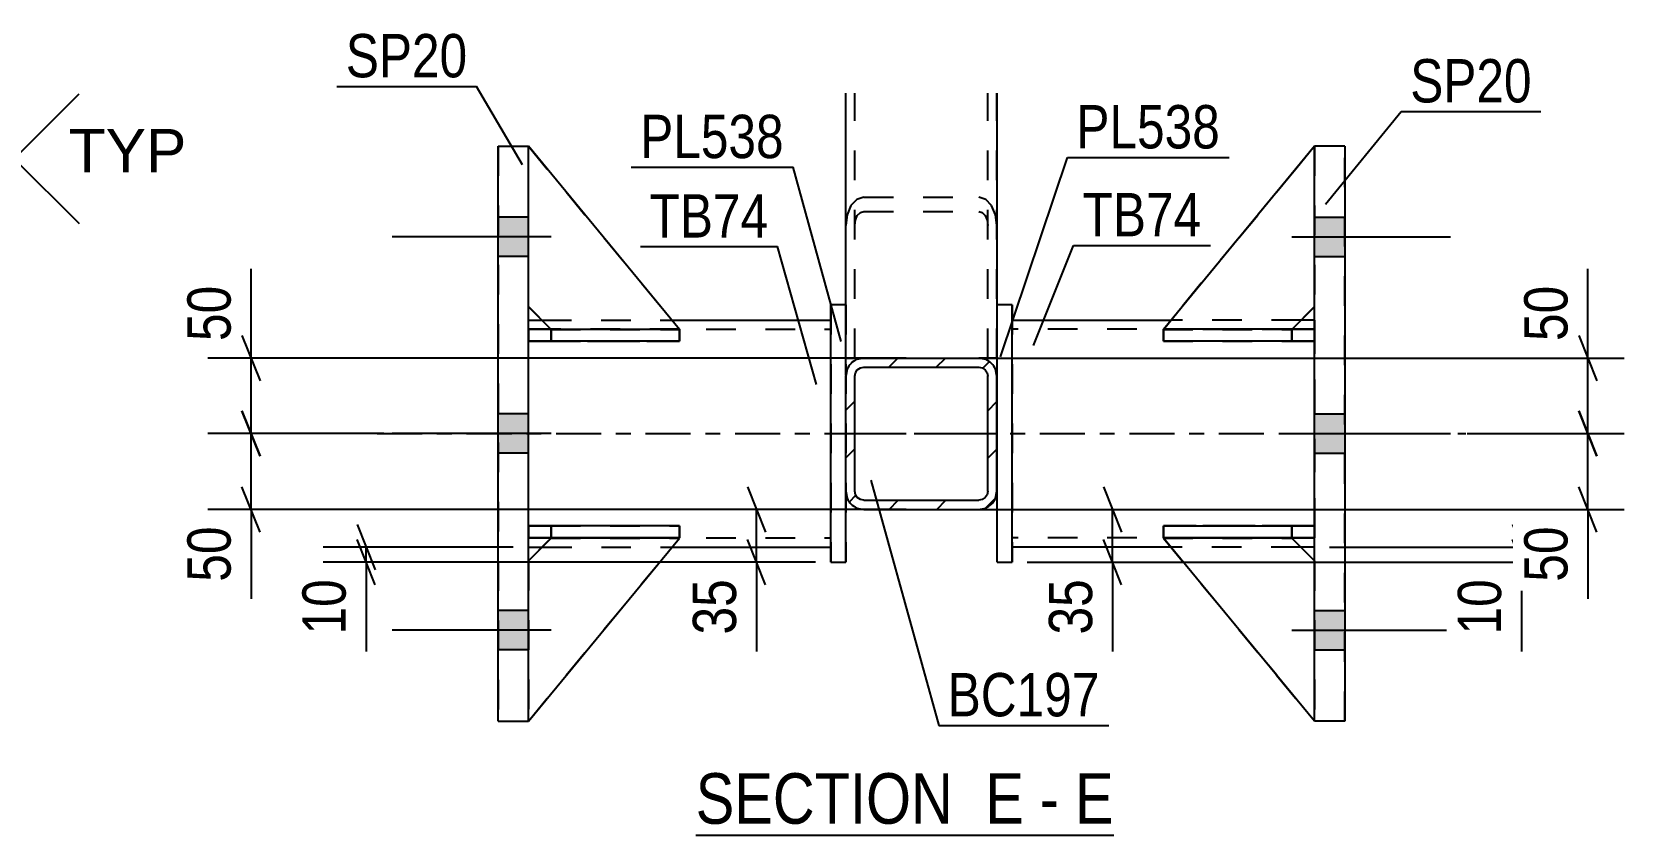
# Model space of a CAD drawing. Header units: millimetres. Extents: x 0 to 841, y 0 to 594.
# Drawn here: x 175.5 to 280.8, y 155.9 to 209 of the extents above; entities that cross this region are included whole.
import ezdxf

# ---------------------------------------------------------------- set-up
doc = ezdxf.new("R2010")
doc.units = ezdxf.units.MM
doc.linetypes.add('DXK_LINE_DOT2', pattern=[3.9198, 1.9599, -1.9599])
doc.linetypes.add('DXK_LINE_DOT3', pattern=[5.9187, 2.979, -0.9799, 0.9799, -0.9799])
doc.styles.add('Arial', font='ARIAL.TTF', dxfattribs={"height": 0.2})
doc.styles.add('Arial Narrow', font='ARIALN.TTF', dxfattribs={"height": 0.2})

# ---------------------------------------------------------------- blocks, each defined once
blk = doc.blocks.new('Unknown-318893340-15 - 1250')
at = {"color": 6, "linetype": 'Continuous'}
blk.add_line((219.39, 155.94), (247.04, 155.94), dxfattribs=at)
at = {"color": 0, "linetype": 'Continuous'}
for points in [[(237.5, 156.69), (237.5, 160.19), (219.39, 160.19), (219.39, 156.69)], [(241.1, 156.69), (241.1, 160.19), (238.55, 160.19), (238.55, 156.69)], [(243.43, 156.69), (243.43, 160.19), (242.15, 160.19), (242.15, 156.69)], [(247.04, 156.69), (247.04, 160.19), (244.48, 160.19), (244.48, 156.69)]]:
    blk.add_wipeout(points, dxfattribs=at)
at = {"color": 7, "linetype": 'Continuous', "style": 'Arial Narrow'}
for s, p in [('SECTION ', (219.39, 156.69)), ('E', (238.55, 156.69)), ('E', (244.48, 156.69)), ('-', (242.15, 156.69))]:
    blk.add_text(s, height=3.34, dxfattribs=at).set_placement(p)
blk = doc.blocks.new('Part-318893340-1259 - 1250')
at = {"color": 7, "linetype": 'DXK_LINE_DOT2'}
for p, q in [((208.32, 189.38), (209.82, 189.38)), ((218.32, 189.38), (208.32, 189.38)), ((208.32, 189.38), (208.32, 189.38)), ((208.32, 189.38), (208.32, 188.58)), ((208.32, 189.38), (208.32, 188.58)), ((209.82, 188.58), (208.32, 188.58)), ((208.32, 188.58), (218.32, 188.58)), ((208.32, 188.58), (208.32, 188.58)), ((209.82, 189.38), (218.32, 189.38)), ((209.82, 189.38), (209.82, 188.58)), ((218.32, 188.58), (209.82, 188.58)), ((218.32, 189.38), (218.32, 188.58))]:
    blk.add_line(p, q, dxfattribs=at)
blk = doc.blocks.new('Part-318893340-1438 - 1250')
at = {"color": 2, "linetype": 'Continuous'}
for p, q in [((240.32, 189.98), (250.82, 189.98)), ((260.32, 189.98), (259.43, 189.98)), ((250.81, 174.98), (240.32, 174.98)), ((260.32, 174.98), (259.41, 174.98))]:
    blk.add_line(p, q, dxfattribs=at)
at = {"color": 7, "linetype": 'DXK_LINE_DOT2'}
for p, q in [((240.32, 174.98), (240.32, 189.98)), ((259.43, 189.98), (250.82, 189.98)), ((260.32, 189.98), (260.32, 174.98)), ((260.32, 189.38), (240.32, 189.38)), ((260.32, 175.58), (240.32, 175.58)), ((259.41, 174.98), (250.81, 174.98))]:
    blk.add_line(p, q, dxfattribs=at)
at = {"color": 7, "linetype": 'DXK_LINE_DOT3'}
blk.add_line((230.32, 182.48), (270.32, 182.48), dxfattribs=at)
blk = doc.blocks.new('Part-318893340-1253 - 1250')
at = {"color": 2, "linetype": 'Continuous'}
for p, q in [((250.33, 189.38), (250.32, 189.38)), ((250.32, 189.38), (250.32, 188.58)), ((260.32, 188.58), (250.32, 188.58)), ((260.32, 189.38), (251.57, 189.38)), ((260.32, 189.38), (260.32, 189.38)), ((260.32, 189.38), (260.32, 188.58)), ((260.32, 188.58), (260.32, 188.58))]:
    blk.add_line(p, q, dxfattribs=at)
at = {"color": 7, "linetype": 'DXK_LINE_DOT2'}
for p, q in [((250.32, 188.58), (258.82, 188.58)), ((251.57, 189.38), (250.33, 189.38)), ((258.82, 189.38), (250.33, 189.38)), ((258.82, 189.38), (260.32, 189.38)), ((258.82, 189.38), (258.82, 188.58)), ((258.82, 188.58), (260.32, 188.58)), ((260.32, 189.38), (260.32, 188.58))]:
    blk.add_line(p, q, dxfattribs=at)
blk = doc.blocks.new('Part-318893340-1254 - 1250')
at = {"color": 2, "linetype": 'Continuous'}
for p, q in [((209.82, 175.57), (208.32, 174.07)), ((208.32, 163.48), (218.32, 175.57)), ((218.32, 175.57), (209.82, 175.57)), ((209.82, 175.57), (209.82, 175.57)), ((218.32, 175.57), (218.32, 175.57))]:
    blk.add_line(p, q, dxfattribs=at)
at = {"color": 7, "linetype": 'DXK_LINE_DOT2'}
for p, q in [((208.32, 174.07), (209.82, 175.57)), ((208.32, 163.48), (218.32, 175.57)), ((209.82, 175.57), (218.32, 175.57)), ((208.32, 174.07), (208.32, 163.48))]:
    blk.add_line(p, q, dxfattribs=at)
blk = doc.blocks.new('Bolt-318893340-1368 - 1250')
at = {"linetype": 'Continuous'}
for points in [[(262.32, 194.18), (262.32, 196.78), (260.32, 196.78), (260.32, 194.18)], [(262.32, 194.18), (262.32, 196.78), (260.32, 196.78), (260.32, 194.18)], [(262.32, 194.18), (262.32, 196.78), (260.32, 196.78), (260.32, 194.18)], [(262.32, 181.18), (262.32, 183.78), (260.32, 183.78), (260.32, 181.18)], [(262.32, 181.18), (262.32, 183.78), (260.32, 183.78), (260.32, 181.18)], [(262.32, 168.18), (262.32, 170.78), (260.32, 170.78), (260.32, 168.18)], [(262.32, 168.18), (262.32, 170.78), (260.32, 170.78), (260.32, 168.18)], [(262.32, 168.18), (262.32, 170.78), (260.32, 170.78), (260.32, 168.18)]]:
    blk.add_hatch(color=1, dxfattribs=at).paths.add_polyline_path(points)
at = {"color": 1, "linetype": 'Continuous'}
for p, q in [((260.32, 196.78), (262.32, 196.78)), ((260.32, 196.78), (262.32, 196.78)), ((260.32, 196.78), (262.32, 196.78)), ((258.82, 195.48), (269.32, 195.48)), ((258.82, 195.48), (269.32, 195.48)), ((258.82, 195.48), (269.32, 195.48)), ((260.32, 194.18), (262.32, 194.18)), ((260.32, 194.18), (262.32, 194.18)), ((260.32, 194.18), (262.32, 194.18)), ((260.32, 183.78), (262.32, 183.78)), ((260.32, 183.78), (262.32, 183.78)), ((258.82, 182.48), (269.32, 182.48)), ((258.82, 182.48), (269.32, 182.48)), ((260.32, 181.18), (262.32, 181.18)), ((260.32, 181.18), (262.32, 181.18)), ((260.32, 170.78), (262.32, 170.78)), ((260.32, 170.78), (262.32, 170.78)), ((260.32, 170.78), (262.32, 170.78)), ((258.82, 169.48), (269.32, 169.48)), ((258.82, 169.48), (269.32, 169.48)), ((258.82, 169.48), (269.32, 169.48)), ((260.32, 168.18), (262.32, 168.18)), ((260.32, 168.18), (262.32, 168.18)), ((260.32, 168.18), (262.32, 168.18))]:
    blk.add_line(p, q, dxfattribs=at)
blk = doc.blocks.new('Part-318893340-1255 - 1250')
at = {"color": 7, "linetype": 'DXK_LINE_DOT2'}
for p, q in [((209.82, 175.57), (208.32, 174.07)), ((208.32, 163.48), (218.32, 175.57)), ((208.32, 174.07), (209.82, 175.57)), ((208.32, 163.48), (218.32, 175.57)), ((218.32, 175.57), (209.82, 175.57)), ((209.82, 175.57), (209.82, 175.57)), ((209.82, 175.57), (218.32, 175.57)), ((218.32, 175.57), (218.32, 175.57)), ((208.32, 174.07), (208.32, 163.48))]:
    blk.add_line(p, q, dxfattribs=at)
blk = doc.blocks.new('Part-318893340-1256 - 1250')
at = {"color": 2, "linetype": 'Continuous'}
for p, q in [((218.32, 189.37), (208.32, 201.48)), ((209.81, 189.38), (208.32, 190.87)), ((217.07, 189.37), (218.32, 189.37)), ((218.32, 189.37), (218.32, 189.37))]:
    blk.add_line(p, q, dxfattribs=at)
at = {"color": 7, "linetype": 'DXK_LINE_DOT2'}
for p, q in [((208.32, 190.87), (208.32, 201.48)), ((208.32, 201.48), (218.32, 189.37)), ((209.82, 189.37), (208.32, 190.87)), ((209.82, 189.37), (209.81, 189.38)), ((218.32, 189.37), (209.82, 189.37)), ((209.82, 189.37), (209.82, 189.37)), ((209.82, 189.37), (217.07, 189.37))]:
    blk.add_line(p, q, dxfattribs=at)
blk = doc.blocks.new('Part-318893340-1257 - 1250')
at = {"color": 7, "linetype": 'DXK_LINE_DOT2'}
for p, q in [((208.32, 190.87), (208.32, 201.48)), ((208.32, 201.48), (218.32, 189.37)), ((208.32, 201.48), (218.32, 189.37)), ((209.82, 189.37), (208.32, 190.87)), ((209.82, 189.37), (208.32, 190.87)), ((218.32, 189.37), (209.82, 189.37)), ((209.82, 189.37), (209.82, 189.37)), ((209.82, 189.37), (218.32, 189.37)), ((218.32, 189.37), (218.32, 189.37))]:
    blk.add_line(p, q, dxfattribs=at)
blk = doc.blocks.new('Part-318893340-1457 - 1250')
at = {"linetype": 'Continuous'}
h = blk.add_hatch(dxfattribs=at)
h.set_pattern_fill('', scale=0.7, style=0, pattern_type=0)
h.set_pattern_definition([(45, (238.566, 177.5618), (-1.57154, 1.57154), [])])
h.paths.add_polyline_path([(238.11, 177.47), (238.57, 177.56), (238.96, 177.82), (239.22, 178.21), (239.31, 178.67), (239.31, 186.27), (239.22, 186.73), (238.96, 187.12), (238.57, 187.38), (238.11, 187.47), (230.51, 187.47), (230.05, 187.38), (229.66, 187.12), (229.4, 186.73), (229.31, 186.27), (229.31, 178.67), (229.4, 178.21), (229.66, 177.82), (230.05, 177.56), (230.51, 177.47)])
h.paths.add_polyline_path([(230.51, 178.07), (230.28, 178.12), (230.08, 178.25), (229.95, 178.44), (229.91, 178.67), (229.91, 186.27), (229.95, 186.5), (230.08, 186.69), (230.28, 186.82), (230.51, 186.87), (238.11, 186.87), (238.34, 186.82), (238.53, 186.69), (238.66, 186.5), (238.71, 186.27), (238.71, 178.67), (238.66, 178.44), (238.53, 178.25), (238.34, 178.12), (238.11, 178.07)])
at = {"color": 2, "linetype": 'Continuous'}
for p, q in [((230.51, 187.47), (230.05, 187.38)), ((230.51, 187.47), (238.11, 187.47)), ((238.57, 187.38), (238.11, 187.47)), ((229.4, 186.73), (229.31, 186.27)), ((229.91, 186.27), (229.95, 186.5)), ((229.95, 186.5), (230.08, 186.69)), ((230.08, 186.69), (230.28, 186.82)), ((230.28, 186.82), (230.51, 186.87)), ((230.51, 186.87), (238.11, 186.87)), ((238.11, 186.87), (238.34, 186.82)), ((238.34, 186.82), (238.53, 186.69)), ((238.53, 186.69), (238.66, 186.5)), ((238.66, 186.5), (238.71, 186.27)), ((239.31, 186.27), (239.22, 186.73)), ((229.31, 178.67), (229.31, 186.27)), ((229.91, 178.67), (229.91, 186.27)), ((238.71, 178.67), (238.71, 186.27)), ((239.31, 178.67), (239.31, 186.27)), ((229.31, 178.67), (229.4, 178.21)), ((229.95, 178.44), (229.91, 178.67)), ((230.08, 178.25), (229.95, 178.44)), ((230.28, 178.12), (230.08, 178.25)), ((230.51, 178.07), (230.28, 178.12)), ((230.51, 178.07), (238.11, 178.07)), ((238.34, 178.12), (238.11, 178.07)), ((238.53, 178.25), (238.34, 178.12)), ((238.66, 178.44), (238.53, 178.25)), ((238.71, 178.67), (238.66, 178.44)), ((239.22, 178.21), (239.31, 178.67)), ((230.05, 177.56), (230.51, 177.47)), ((230.51, 177.47), (238.11, 177.47)), ((238.11, 177.47), (238.57, 177.56))]:
    blk.add_line(p, q, dxfattribs=at)
at = {"color": 7, "linetype": 'DXK_LINE_DOT3'}
blk.add_line((234.31, 182.47), (234.31, 182.47), dxfattribs=at)
at = {"color": 2, "linetype": 'Continuous'}
for centre, start, end in [((230.51, 186.27), 112.5, 157.5), ((238.11, 186.27), 22.5, 67.5), ((230.51, 178.67), 202.5, 247.5), ((238.11, 178.67), 292.5, 337.5)]:
    blk.add_arc(centre, 1.2, start, end, dxfattribs=at)
blk = doc.blocks.new('Part-318893340-1393 - 1250')
at = {"color": 7, "linetype": 'DXK_LINE_DOT2'}
for p, q in [((250.32, 188.58), (250.32, 189.38)), ((250.32, 189.38), (258.82, 189.38)), ((260.32, 189.38), (250.32, 189.38)), ((258.82, 188.58), (250.32, 188.58)), ((250.32, 188.58), (260.32, 188.58)), ((258.82, 188.58), (258.82, 189.38)), ((258.82, 189.38), (260.32, 189.38)), ((260.32, 188.58), (258.82, 188.58)), ((260.32, 188.58), (260.32, 189.38)), ((260.32, 188.58), (260.32, 189.38)), ((260.32, 189.38), (260.32, 189.38)), ((260.32, 188.58), (260.32, 188.58))]:
    blk.add_line(p, q, dxfattribs=at)
blk = doc.blocks.new('Part-318893340-1258 - 1250')
at = {"color": 7, "linetype": 'DXK_LINE_DOT2'}
for p, q in [((208.32, 176.38), (209.82, 176.38)), ((218.32, 176.38), (208.32, 176.38)), ((208.32, 176.38), (208.32, 176.38)), ((208.32, 176.38), (208.32, 175.58)), ((208.32, 176.38), (208.32, 175.58)), ((209.82, 176.38), (218.32, 176.38)), ((209.82, 176.38), (209.82, 175.58)), ((218.32, 176.38), (218.32, 175.58)), ((209.82, 175.58), (208.32, 175.58)), ((208.32, 175.58), (218.32, 175.58)), ((208.32, 175.58), (208.32, 175.58)), ((218.32, 175.58), (209.82, 175.58))]:
    blk.add_line(p, q, dxfattribs=at)
blk = doc.blocks.new('Part-318893340-1260 - 1250')
at = {"color": 2, "linetype": 'Continuous'}
for p, q in [((208.32, 175.58), (208.32, 176.38)), ((218.32, 176.38), (208.32, 176.38)), ((218.32, 175.58), (218.32, 176.38)), ((218.32, 175.58), (208.32, 175.58)), ((208.32, 175.58), (208.32, 175.58))]:
    blk.add_line(p, q, dxfattribs=at)
at = {"color": 7, "linetype": 'DXK_LINE_DOT2'}
for p, q in [((209.82, 176.38), (208.32, 176.38)), ((209.82, 175.58), (209.82, 176.38)), ((218.32, 176.38), (209.82, 176.38)), ((208.32, 175.58), (209.82, 175.58)), ((209.82, 175.58), (218.32, 175.58))]:
    blk.add_line(p, q, dxfattribs=at)
blk = doc.blocks.new('Part-318893340-1261 - 1250')
at = {"color": 2, "linetype": 'Continuous'}
for p, q in [((208.32, 188.58), (208.32, 189.38)), ((208.32, 189.38), (217.07, 189.38)), ((218.32, 188.58), (208.32, 188.58)), ((208.32, 188.58), (208.32, 188.58)), ((218.32, 189.38), (218.31, 189.38)), ((218.32, 188.58), (218.32, 189.38))]:
    blk.add_line(p, q, dxfattribs=at)
at = {"color": 7, "linetype": 'DXK_LINE_DOT2'}
for p, q in [((209.82, 189.38), (208.32, 189.38)), ((208.32, 188.58), (209.82, 188.58)), ((209.82, 188.58), (209.82, 189.38)), ((209.82, 189.38), (218.31, 189.38)), ((209.82, 188.58), (218.32, 188.58))]:
    blk.add_line(p, q, dxfattribs=at)
blk = doc.blocks.new('Part-318893340-1398 - 1250')
at = {"color": 2, "linetype": 'Continuous'}
for p, q in [((250.32, 175.57), (250.32, 175.57)), ((258.82, 175.57), (250.32, 175.57)), ((260.32, 163.48), (250.32, 175.57)), ((258.82, 175.57), (258.82, 175.57)), ((258.82, 175.57), (260.32, 174.07))]:
    blk.add_line(p, q, dxfattribs=at)
at = {"color": 7, "linetype": 'DXK_LINE_DOT2'}
for p, q in [((250.32, 175.57), (258.82, 175.57)), ((260.32, 163.48), (250.32, 175.57)), ((258.82, 175.57), (260.32, 174.07)), ((260.32, 174.07), (260.32, 163.48))]:
    blk.add_line(p, q, dxfattribs=at)
blk = doc.blocks.new('Part-318893340-1277 - 1250')
at = {"color": 2, "linetype": 'Continuous'}
for p, q in [((262.32, 201.48), (260.32, 201.48)), ((260.32, 163.48), (260.32, 201.48)), ((262.32, 201.48), (262.32, 163.48)), ((262.32, 163.48), (260.32, 163.48))]:
    blk.add_line(p, q, dxfattribs=at)
at = {"color": 7, "linetype": 'DXK_LINE_DOT2'}
for p, q in [((260.32, 201.48), (260.32, 163.48)), ((262.32, 163.48), (262.32, 201.48))]:
    blk.add_line(p, q, dxfattribs=at)
blk = doc.blocks.new('Part-318893340-1413 - 1250')
at = {"color": 2, "linetype": 'Continuous'}
for p, q in [((208.32, 189.98), (209.21, 189.98)), ((217.82, 189.98), (228.32, 189.98)), ((208.32, 174.98), (209.23, 174.98)), ((217.83, 174.98), (228.32, 174.98))]:
    blk.add_line(p, q, dxfattribs=at)
at = {"color": 7, "linetype": 'DXK_LINE_DOT2'}
for p, q in [((208.32, 174.98), (208.32, 189.98)), ((209.21, 189.98), (217.82, 189.98)), ((228.32, 174.98), (228.32, 189.98)), ((208.32, 189.38), (228.32, 189.38)), ((208.32, 175.58), (228.32, 175.58)), ((209.23, 174.98), (217.83, 174.98))]:
    blk.add_line(p, q, dxfattribs=at)
at = {"color": 7, "linetype": 'DXK_LINE_DOT3'}
blk.add_line((198.32, 182.48), (238.32, 182.48), dxfattribs=at)
blk = doc.blocks.new('Part-318893340-1282 - 1250')
at = {"color": 2, "linetype": 'Continuous'}
for p, q in [((206.32, 201.48), (206.32, 201.48)), ((206.32, 201.48), (208.32, 201.48)), ((206.32, 163.48), (206.32, 201.48)), ((208.32, 163.48), (208.32, 201.48)), ((206.32, 163.48), (206.32, 163.48)), ((206.32, 163.48), (208.32, 163.48))]:
    blk.add_line(p, q, dxfattribs=at)
at = {"color": 7, "linetype": 'DXK_LINE_DOT2'}
for p, q in [((206.32, 201.48), (206.32, 163.48)), ((208.32, 163.48), (208.32, 201.48))]:
    blk.add_line(p, q, dxfattribs=at)
blk = doc.blocks.new('Bolt-318893340-1367 - 1250')
at = {"linetype": 'Continuous'}
for points in [[(208.32, 194.18), (208.32, 196.78), (206.32, 196.78), (206.32, 194.18)], [(208.32, 194.18), (208.32, 196.78), (206.32, 196.78), (206.32, 194.18)], [(208.32, 194.18), (208.32, 196.78), (206.32, 196.78), (206.32, 194.18)], [(208.32, 181.18), (208.32, 183.78), (206.32, 183.78), (206.32, 181.18)], [(208.32, 181.18), (208.32, 183.78), (206.32, 183.78), (206.32, 181.18)], [(208.32, 168.18), (208.32, 170.78), (206.32, 170.78), (206.32, 168.18)], [(208.32, 168.18), (208.32, 170.78), (206.32, 170.78), (206.32, 168.18)], [(208.32, 168.18), (208.32, 170.78), (206.32, 170.78), (206.32, 168.18)]]:
    blk.add_hatch(color=1, dxfattribs=at).paths.add_polyline_path(points)
at = {"color": 1, "linetype": 'Continuous'}
for p, q in [((208.32, 196.78), (206.32, 196.78)), ((208.32, 196.78), (206.32, 196.78)), ((208.32, 196.78), (206.32, 196.78)), ((209.82, 195.48), (199.32, 195.48)), ((209.82, 195.48), (199.32, 195.48)), ((209.82, 195.48), (199.32, 195.48)), ((208.32, 194.18), (206.32, 194.18)), ((208.32, 194.18), (206.32, 194.18)), ((208.32, 194.18), (206.32, 194.18)), ((208.32, 183.78), (206.32, 183.78)), ((208.32, 183.78), (206.32, 183.78)), ((209.82, 182.48), (199.32, 182.48)), ((209.82, 182.48), (199.32, 182.48)), ((208.32, 181.18), (206.32, 181.18)), ((208.32, 181.18), (206.32, 181.18)), ((208.32, 170.78), (206.32, 170.78)), ((208.32, 170.78), (206.32, 170.78)), ((208.32, 170.78), (206.32, 170.78)), ((209.82, 169.48), (199.32, 169.48)), ((209.82, 169.48), (199.32, 169.48)), ((209.82, 169.48), (199.32, 169.48)), ((208.32, 168.18), (206.32, 168.18)), ((208.32, 168.18), (206.32, 168.18)), ((208.32, 168.18), (206.32, 168.18))]:
    blk.add_line(p, q, dxfattribs=at)
blk = doc.blocks.new('Part-318893340-1392 - 1250')
at = {"color": 2, "linetype": 'Continuous'}
for p, q in [((250.32, 176.38), (260.32, 176.38)), ((250.32, 176.38), (250.32, 175.58)), ((260.32, 176.38), (260.32, 176.38)), ((260.32, 176.38), (260.32, 175.58)), ((260.32, 175.58), (250.32, 175.58)), ((260.32, 175.58), (260.32, 175.58))]:
    blk.add_line(p, q, dxfattribs=at)
at = {"color": 7, "linetype": 'DXK_LINE_DOT2'}
for p, q in [((258.82, 176.38), (250.32, 176.38)), ((260.32, 176.38), (258.82, 176.38)), ((258.82, 176.38), (258.82, 175.58)), ((260.32, 176.38), (260.32, 175.58)), ((250.32, 175.58), (258.82, 175.58)), ((258.82, 175.58), (260.32, 175.58))]:
    blk.add_line(p, q, dxfattribs=at)
blk = doc.blocks.new('Part-318893340-1394 - 1250')
at = {"color": 7, "linetype": 'DXK_LINE_DOT2'}
for p, q in [((250.32, 175.58), (250.32, 176.38)), ((250.32, 176.38), (258.82, 176.38)), ((260.32, 176.38), (250.32, 176.38)), ((258.82, 175.58), (258.82, 176.38)), ((258.82, 176.38), (260.32, 176.38)), ((260.32, 175.58), (260.32, 176.38)), ((260.32, 175.58), (260.32, 176.38)), ((260.32, 176.38), (260.32, 176.38)), ((258.82, 175.58), (250.32, 175.58)), ((250.32, 175.58), (260.32, 175.58)), ((260.32, 175.58), (258.82, 175.58)), ((260.32, 175.58), (260.32, 175.58))]:
    blk.add_line(p, q, dxfattribs=at)
blk = doc.blocks.new('Part-318893340-1395 - 1250')
at = {"color": 7, "linetype": 'DXK_LINE_DOT2'}
for p, q in [((260.32, 201.48), (250.32, 189.37)), ((250.32, 189.37), (260.32, 201.48)), ((260.32, 190.87), (260.32, 201.48)), ((258.82, 189.37), (260.32, 190.87)), ((258.82, 189.37), (260.32, 190.87)), ((250.32, 189.37), (258.82, 189.37)), ((250.32, 189.37), (250.32, 189.37)), ((258.82, 189.37), (250.32, 189.37)), ((258.82, 189.37), (258.82, 189.37))]:
    blk.add_line(p, q, dxfattribs=at)
blk = doc.blocks.new('Part-318893340-1396 - 1250')
at = {"color": 2, "linetype": 'Continuous'}
for p, q in [((260.32, 201.48), (250.32, 189.37)), ((258.83, 189.38), (260.32, 190.87)), ((251.57, 189.37), (250.32, 189.37)), ((250.32, 189.37), (250.32, 189.37))]:
    blk.add_line(p, q, dxfattribs=at)
at = {"color": 7, "linetype": 'DXK_LINE_DOT2'}
for p, q in [((250.32, 189.37), (260.32, 201.48)), ((260.32, 190.87), (260.32, 201.48)), ((258.82, 189.37), (260.32, 190.87)), ((258.82, 189.37), (250.32, 189.37)), ((258.82, 189.37), (251.57, 189.37)), ((258.82, 189.37), (258.83, 189.38)), ((258.82, 189.37), (258.82, 189.37))]:
    blk.add_line(p, q, dxfattribs=at)
blk = doc.blocks.new('Part-318893340-1397 - 1250')
at = {"color": 7, "linetype": 'DXK_LINE_DOT2'}
for p, q in [((250.32, 175.57), (258.82, 175.57)), ((260.32, 163.48), (250.32, 175.57)), ((250.32, 175.57), (250.32, 175.57)), ((258.82, 175.57), (250.32, 175.57)), ((250.32, 175.57), (260.32, 163.48)), ((258.82, 175.57), (260.32, 174.07)), ((258.82, 175.57), (258.82, 175.57)), ((260.32, 174.07), (258.82, 175.57)), ((260.32, 174.07), (260.32, 163.48))]:
    blk.add_line(p, q, dxfattribs=at)
blk = doc.blocks.new('Part-318893340-1428 - 1250')
at = {"color": 2, "linetype": 'Continuous'}
for p, q in [((228.32, 173.98), (228.32, 190.98)), ((229.32, 190.98), (228.32, 190.98)), ((229.32, 186.33), (229.32, 190.98)), ((229.32, 173.98), (229.32, 178.61)), ((228.32, 173.98), (229.32, 173.98))]:
    blk.add_line(p, q, dxfattribs=at)
at = {"color": 7, "linetype": 'DXK_LINE_DOT2'}
for p, q in [((228.32, 190.98), (228.32, 173.98)), ((229.32, 190.98), (229.32, 173.98)), ((229.32, 178.61), (229.32, 186.33))]:
    blk.add_line(p, q, dxfattribs=at)
blk = doc.blocks.new('Part-318893340-1433 - 1250')
at = {"color": 2, "linetype": 'Continuous'}
for p, q in [((240.32, 190.98), (239.32, 190.98)), ((239.32, 173.98), (239.32, 190.98)), ((240.32, 173.98), (240.32, 190.98)), ((239.32, 173.98), (240.32, 173.98))]:
    blk.add_line(p, q, dxfattribs=at)
at = {"color": 7, "linetype": 'DXK_LINE_DOT2'}
for p, q in [((239.32, 173.98), (239.32, 190.98)), ((240.32, 190.98), (240.32, 173.98))]:
    blk.add_line(p, q, dxfattribs=at)
blk = doc.blocks.new('Part-318893340-1468 - 1250')
at = {"color": 2, "linetype": 'Continuous'}
for p, q in [((229.31, 190.98), (229.31, 204.98)), ((239.31, 204.98), (239.31, 187.47)), ((229.32, 187.47), (230.51, 187.47)), ((239.22, 187.47), (238.11, 187.47)), ((239.31, 187.47), (239.22, 187.47))]:
    blk.add_line(p, q, dxfattribs=at)
at = {"color": 7, "linetype": 'DXK_LINE_DOT2'}
for p, q in [((229.91, 187.47), (229.91, 204.98)), ((238.71, 187.47), (238.71, 204.98)), ((229.31, 187.47), (229.31, 190.98)), ((229.31, 187.47), (229.32, 187.47)), ((229.31, 187.47), (229.32, 187.47)), ((229.95, 187.47), (229.91, 187.47)), ((229.91, 187.47), (229.95, 187.47)), ((230.05, 187.47), (229.95, 187.47)), ((229.95, 187.47), (230.05, 187.47)), ((230.51, 187.47), (238.11, 187.47)), ((238.53, 187.47), (238.57, 187.47)), ((238.57, 187.47), (238.66, 187.47)), ((238.66, 187.47), (238.71, 187.47))]:
    blk.add_line(p, q, dxfattribs=at)
blk = doc.blocks.new('Part-318893340-1469 - 1250')
at = {"color": 7, "linetype": 'DXK_LINE_DOT2'}
for p, q in [((229.31, 187.47), (229.31, 204.98)), ((229.91, 187.47), (229.91, 204.98)), ((238.71, 187.47), (238.71, 204.98)), ((239.31, 187.47), (239.31, 204.98)), ((230.51, 198.1), (230.05, 197.95)), ((230.51, 198.1), (238.11, 198.1)), ((238.57, 197.95), (238.11, 198.1)), ((229.4, 196.95), (229.31, 196.24)), ((229.66, 197.55), (229.4, 196.95)), ((230.05, 197.95), (229.66, 197.55)), ((230.08, 196.89), (230.28, 197.1)), ((230.28, 197.1), (230.51, 197.17)), ((230.51, 197.17), (238.11, 197.17)), ((238.11, 197.17), (238.34, 197.1)), ((238.34, 197.1), (238.53, 196.89)), ((238.96, 197.55), (238.57, 197.95)), ((239.22, 196.95), (238.96, 197.55)), ((239.31, 196.24), (239.22, 196.95)), ((229.91, 196.24), (229.95, 196.59)), ((229.95, 196.59), (230.08, 196.89)), ((238.53, 196.89), (238.66, 196.59)), ((238.66, 196.59), (238.71, 196.24)), ((229.31, 187.47), (239.31, 187.47))]:
    blk.add_line(p, q, dxfattribs=at)
blk = doc.blocks.new('StraightDimension-318893340-1543 - 1250')
at = {"color": 7, "linetype": 'Continuous'}
for p, q in [((273.41, 176.48), (274.61, 173.48)), ((261.32, 174.98), (276.41, 174.98)), ((274.61, 172.48), (273.41, 175.48)), ((274.01, 173.98), (274.01, 174.98)), ((241.32, 173.98), (276.41, 173.98)), ((274.01, 173.98), (274.01, 168.08)), ((274.01, 173.98), (274.01, 168.08))]:
    blk.add_line(p, q, dxfattribs=at)
at = {"color": 0}
blk.add_wipeout([(273.26, 173.46), (269.06, 173.46), (269.06, 168.6), (273.26, 168.6)], dxfattribs=at)
at = {"color": 3, "style": 'Arial Narrow'}
blk.add_text('10', height=2.863, rotation=90.0002, dxfattribs=at).set_placement((272.66, 169.2))
blk = doc.blocks.new('StraightDimension-318893340-1554 - 1250')
at = {"color": 7, "linetype": 'Continuous'}
for p, q in [((196.99, 176.48), (198.19, 173.48)), ((207.32, 174.98), (194.74, 174.98)), ((198.19, 172.48), (196.99, 175.48)), ((197.59, 173.98), (197.59, 174.98)), ((227.32, 173.98), (194.74, 173.98)), ((197.59, 173.98), (197.59, 168.08)), ((197.59, 173.98), (197.59, 168.08))]:
    blk.add_line(p, q, dxfattribs=at)
at = {"color": 0}
blk.add_wipeout([(196.84, 173.46), (192.64, 173.46), (192.64, 168.6), (196.84, 168.6)], dxfattribs=at)
at = {"color": 3, "style": 'Arial Narrow'}
blk.add_text('10', height=2.863, rotation=90.0002, dxfattribs=at).set_placement((196.24, 169.2))
blk = doc.blocks.new('StraightDimension-318893340-1520 - 1250')
at = {"color": 7, "linetype": 'Continuous'}
for p, q in [((222.81, 178.97), (224.01, 175.97)), ((233.31, 177.47), (220.56, 177.47)), ((223.41, 173.98), (223.41, 177.47)), ((224.01, 172.48), (222.81, 175.48)), ((227.32, 173.98), (220.56, 173.98)), ((223.41, 173.98), (223.41, 168.08)), ((223.41, 173.98), (223.41, 168.08))]:
    blk.add_line(p, q, dxfattribs=at)
at = {"color": 0}
blk.add_wipeout([(222.66, 173.46), (218.46, 173.46), (218.46, 168.6), (222.66, 168.6)], dxfattribs=at)
at = {"color": 3, "style": 'Arial Narrow'}
blk.add_text('35', height=2.863, rotation=90.0002, dxfattribs=at).set_placement((222.06, 169.2))
blk = doc.blocks.new('StraightDimension-318893340-1498 - 1250')
at = {"color": 7, "linetype": 'Continuous'}
for p, q in [((277.8, 183.98), (279, 180.98)), ((270.41, 182.48), (280.8, 182.48)), ((278.4, 177.47), (278.4, 182.48)), ((279, 175.97), (277.8, 178.97)), ((235.31, 177.47), (280.8, 177.47)), ((278.4, 177.47), (278.4, 171.56)), ((278.4, 177.47), (278.4, 171.56))]:
    blk.add_line(p, q, dxfattribs=at)
at = {"color": 0}
blk.add_wipeout([(277.65, 176.95), (273.45, 176.95), (273.45, 172.09), (277.65, 172.09)], dxfattribs=at)
at = {"color": 3, "style": 'Arial Narrow'}
blk.add_text('50', height=2.863, rotation=90.0002, dxfattribs=at).set_placement((277.05, 172.69))
blk = doc.blocks.new('StraightDimension-318893340-1532 - 1250')
at = {"color": 7, "linetype": 'Continuous'}
for p, q in [((246.36, 178.97), (247.56, 175.97)), ((235.31, 177.47), (249.36, 177.47)), ((246.96, 173.98), (246.96, 177.47)), ((247.56, 172.48), (246.36, 175.48)), ((241.32, 173.98), (249.36, 173.98)), ((246.96, 173.98), (246.96, 168.08)), ((246.96, 173.98), (246.96, 168.08))]:
    blk.add_line(p, q, dxfattribs=at)
at = {"color": 0}
blk.add_wipeout([(246.21, 173.46), (242.01, 173.46), (242.01, 168.6), (246.21, 168.6)], dxfattribs=at)
at = {"color": 3, "style": 'Arial Narrow'}
blk.add_text('35', height=2.863, rotation=90.0002, dxfattribs=at).set_placement((245.61, 169.2))
blk = doc.blocks.new('StraightDimension-318893340-1472 - 1250')
at = {"color": 7, "linetype": 'Continuous'}
for p, q in [((189.98, 187.47), (189.98, 193.38)), ((189.98, 187.47), (189.98, 193.38)), ((189.38, 188.97), (190.58, 185.97)), ((233.31, 187.47), (187.13, 187.47)), ((189.98, 182.48), (189.98, 187.47)), ((190.58, 180.98), (189.38, 183.98)), ((198.77, 182.48), (187.13, 182.48))]:
    blk.add_line(p, q, dxfattribs=at)
at = {"color": 0}
blk.add_wipeout([(189.23, 192.85), (185.03, 192.85), (185.03, 188), (189.23, 188)], dxfattribs=at)
at = {"color": 3, "style": 'Arial Narrow'}
blk.add_text('50', height=2.863, rotation=90.0002, dxfattribs=at).set_placement((188.63, 188.6))
blk = doc.blocks.new('StraightDimension-318893340-1487 - 1250')
at = {"color": 7, "linetype": 'Continuous'}
for p, q in [((189.38, 183.98), (190.58, 180.98)), ((198.77, 182.48), (187.13, 182.48)), ((189.98, 177.47), (189.98, 182.48)), ((190.58, 175.97), (189.38, 178.97)), ((233.31, 177.47), (187.13, 177.47)), ((189.98, 177.47), (189.98, 171.56)), ((189.98, 177.47), (189.98, 171.56))]:
    blk.add_line(p, q, dxfattribs=at)
at = {"color": 0}
blk.add_wipeout([(189.23, 176.95), (185.03, 176.95), (185.03, 172.09), (189.23, 172.09)], dxfattribs=at)
at = {"color": 3, "style": 'Arial Narrow'}
blk.add_text('50', height=2.863, rotation=90.0002, dxfattribs=at).set_placement((188.63, 172.69))
blk = doc.blocks.new('StraightDimension-318893340-1509 - 1250')
at = {"color": 7, "linetype": 'Continuous'}
for p, q in [((278.4, 187.47), (278.4, 193.38)), ((278.4, 187.47), (278.4, 193.38)), ((277.8, 188.97), (279, 185.97)), ((235.31, 187.47), (280.8, 187.47)), ((278.4, 182.48), (278.4, 187.47)), ((279, 180.98), (277.8, 183.98)), ((270.41, 182.48), (280.8, 182.48))]:
    blk.add_line(p, q, dxfattribs=at)
at = {"color": 0}
blk.add_wipeout([(277.65, 192.85), (273.45, 192.85), (273.45, 188), (277.65, 188)], dxfattribs=at)
at = {"color": 3, "style": 'Arial Narrow'}
blk.add_text('50', height=2.863, rotation=90.0002, dxfattribs=at).set_placement((277.05, 188.6))
blk = doc.blocks.new('WeldMark-318893340-1817 - 1566')
at = {"linetype": 'Continuous'}
blk.add_hatch(color=30, dxfattribs=at).paths.add_polyline_path([(154.25, 189.35), (151.54, 187.86), (153.23, 190.45)])
at = {"color": 30, "linetype": 'Continuous'}
for p, q in [((151.54, 187.86), (165.32, 200.65)), ((165.32, 200.65), (174.32, 200.65))]:
    blk.add_line(p, q, dxfattribs=at)
at = {"color": 3, "linetype": 'Continuous'}
for q in [(173.03, 196.36), (169.61, 196.36)]:
    blk.add_line((169.61, 200.65), q, dxfattribs=at)
for start, end in [(90, 270), (270, 90)]:
    blk.add_arc((165.32, 200.65), 1.5, start, end, dxfattribs=at)
at = {"color": 0, "linetype": 'Continuous'}
blk.add_wipeout([(185.7, 199.75), (185.7, 202.75), (177.92, 202.75), (177.92, 199.75)], dxfattribs=at)
blk.add_wipeout([(185.7, 199.75), (185.7, 202.75), (177.92, 202.75), (177.92, 199.75)], dxfattribs=at)
at = {"color": 3, "linetype": 'Continuous'}
for q in [(178.61, 204.94), (178.61, 196.36)]:
    blk.add_line((174.32, 200.65), q, dxfattribs=at)
at = {"color": 3, "linetype": 'Continuous', "style": 'Arial'}
blk.add_text('TYP', height=2.865, dxfattribs=at).set_placement((177.92, 199.75))
blk = doc.blocks.new('Mark-318893340-1453 - 1250')
at = {"color": 30, "linetype": 'Continuous'}
for p, q in [((230.98, 179.41), (235.46, 163.19)), ((235.46, 163.19), (246.71, 163.19))]:
    blk.add_line(p, q, dxfattribs=at)
at = {"color": 0}
blk.add_wipeout([(246.11, 163.79), (246.11, 166.79), (236.06, 166.79), (236.06, 163.79)], dxfattribs=at)
blk.add_wipeout([(246.11, 163.79), (246.11, 166.79), (236.06, 166.79), (236.06, 163.79)], dxfattribs=at)
at = {"color": 3, "style": 'Arial Narrow'}
blk.add_text('BC197', height=2.863, dxfattribs=at).set_placement((236.06, 163.79))
blk = doc.blocks.new('Mark-318893340-1272 - 1250')
at = {"color": 30, "linetype": 'Continuous'}
for p, q in [((261.05, 197.64), (266.05, 203.77)), ((266.05, 203.77), (275.28, 203.77))]:
    blk.add_line(p, q, dxfattribs=at)
at = {"color": 0}
blk.add_wipeout([(274.68, 204.37), (274.68, 207.37), (266.65, 207.37), (266.65, 204.37)], dxfattribs=at)
blk.add_wipeout([(274.68, 204.37), (274.68, 207.37), (266.65, 207.37), (266.65, 204.37)], dxfattribs=at)
at = {"color": 3, "style": 'Arial Narrow'}
blk.add_text('SP20', height=2.863, dxfattribs=at).set_placement((266.65, 204.37))
blk = doc.blocks.new('Mark-318893340-1278 - 1250')
at = {"color": 30, "linetype": 'Continuous'}
for p in [(195.65, 205.43), (207.94, 200.24)]:
    blk.add_line(p, (204.89, 205.43), dxfattribs=at)
at = {"color": 0}
blk.add_wipeout([(204.29, 206.03), (204.29, 209.03), (196.25, 209.03), (196.25, 206.03)], dxfattribs=at)
blk.add_wipeout([(204.29, 206.03), (204.29, 209.03), (196.25, 209.03), (196.25, 206.03)], dxfattribs=at)
at = {"color": 3, "style": 'Arial Narrow'}
blk.add_text('SP20', height=2.863, dxfattribs=at).set_placement((196.25, 206.03))
blk = doc.blocks.new('Mark-318893340-1409 - 1250')
at = {"color": 30, "linetype": 'Continuous'}
for p in [(215.74, 194.84), (227.39, 185.72)]:
    blk.add_line(p, (224.79, 194.84), dxfattribs=at)
at = {"color": 0}
blk.add_wipeout([(224.19, 195.44), (224.19, 198.44), (216.34, 198.44), (216.34, 195.44)], dxfattribs=at)
blk.add_wipeout([(224.19, 195.44), (224.19, 198.44), (216.34, 198.44), (216.34, 195.44)], dxfattribs=at)
at = {"color": 3, "style": 'Arial Narrow'}
blk.add_text('TB74', height=2.863, dxfattribs=at).set_placement((216.34, 195.44))
blk = doc.blocks.new('Mark-318893340-1424 - 1250')
at = {"color": 30, "linetype": 'Continuous'}
for p in [(215.12, 200.09), (229.01, 188.57)]:
    blk.add_line(p, (225.83, 200.09), dxfattribs=at)
at = {"color": 0}
blk.add_wipeout([(225.23, 200.69), (225.23, 203.69), (215.72, 203.69), (215.72, 200.69)], dxfattribs=at)
blk.add_wipeout([(225.23, 200.69), (225.23, 203.69), (215.72, 203.69), (215.72, 200.69)], dxfattribs=at)
at = {"color": 3, "style": 'Arial Narrow'}
blk.add_text('PL538', height=2.863, dxfattribs=at).set_placement((215.72, 200.69))
blk = doc.blocks.new('Mark-318893340-1429 - 1250')
at = {"color": 30, "linetype": 'Continuous'}
for p, q in [((239.55, 187.55), (243.97, 200.73)), ((243.97, 200.73), (254.67, 200.73))]:
    blk.add_line(p, q, dxfattribs=at)
at = {"color": 0}
blk.add_wipeout([(254.07, 201.33), (254.07, 204.33), (244.57, 204.33), (244.57, 201.33)], dxfattribs=at)
blk.add_wipeout([(254.07, 201.33), (254.07, 204.33), (244.57, 204.33), (244.57, 201.33)], dxfattribs=at)
at = {"color": 3, "style": 'Arial Narrow'}
blk.add_text('PL538', height=2.863, dxfattribs=at).set_placement((244.57, 201.33))
blk = doc.blocks.new('Mark-318893340-1434 - 1250')
at = {"color": 30, "linetype": 'Continuous'}
for p, q in [((241.73, 188.3), (244.38, 194.92)), ((244.38, 194.92), (253.44, 194.92))]:
    blk.add_line(p, q, dxfattribs=at)
at = {"color": 0}
blk.add_wipeout([(252.84, 195.52), (252.84, 198.52), (244.98, 198.52), (244.98, 195.52)], dxfattribs=at)
blk.add_wipeout([(252.84, 195.52), (252.84, 198.52), (244.98, 198.52), (244.98, 195.52)], dxfattribs=at)
at = {"color": 3, "style": 'Arial Narrow'}
blk.add_text('TB74', height=2.863, dxfattribs=at).set_placement((244.98, 195.52))

msp = doc.modelspace()

# ---------------------------------------------------------------- block references
for name in ['Part-318893340-1468 - 1250', 'Part-318893340-1469 - 1250', 'Part-318893340-1282 - 1250', 'Part-318893340-1256 - 1250', 'Part-318893340-1257 - 1250', 'Part-318893340-1395 - 1250', 'Part-318893340-1396 - 1250', 'Part-318893340-1277 - 1250', 'Bolt-318893340-1367 - 1250', 'Bolt-318893340-1368 - 1250', 'Part-318893340-1428 - 1250', 'Part-318893340-1433 - 1250', 'Part-318893340-1413 - 1250', 'Part-318893340-1438 - 1250', 'Part-318893340-1259 - 1250', 'Part-318893340-1261 - 1250', 'Part-318893340-1253 - 1250', 'Part-318893340-1393 - 1250', 'Part-318893340-1457 - 1250', 'Part-318893340-1258 - 1250', 'Part-318893340-1260 - 1250', 'Part-318893340-1392 - 1250', 'Part-318893340-1394 - 1250', 'Part-318893340-1254 - 1250', 'Part-318893340-1255 - 1250', 'Part-318893340-1398 - 1250', 'Part-318893340-1397 - 1250', 'Unknown-318893340-15 - 1250']:
    msp.add_blockref(name, (0, 0))

# ---------------------------------------------------------------- next in the draw order: block references
for name in ['Mark-318893340-1278 - 1250', 'Mark-318893340-1272 - 1250', 'StraightDimension-318893340-1472 - 1250', 'StraightDimension-318893340-1554 - 1250', 'StraightDimension-318893340-1543 - 1250']:
    msp.add_blockref(name, (0, 0))

# ---------------------------------------------------------------- next in the draw order: block references
for name in ['WeldMark-318893340-1817 - 1566', 'Mark-318893340-1409 - 1250', 'StraightDimension-318893340-1498 - 1250', 'StraightDimension-318893340-1520 - 1250']:
    msp.add_blockref(name, (0, 0))

# ---------------------------------------------------------------- next in the draw order: block references
for name in ['Mark-318893340-1424 - 1250', 'StraightDimension-318893340-1509 - 1250', 'StraightDimension-318893340-1487 - 1250', 'StraightDimension-318893340-1532 - 1250']:
    msp.add_blockref(name, (0, 0))

# ---------------------------------------------------------------- next in the draw order: block references
for name in ['Mark-318893340-1429 - 1250', 'Mark-318893340-1453 - 1250']:
    msp.add_blockref(name, (0, 0))

# ---------------------------------------------------------------- next in the draw order: block references
msp.add_blockref('Mark-318893340-1434 - 1250', (0, 0))

doc.saveas('drawing.dxf')
